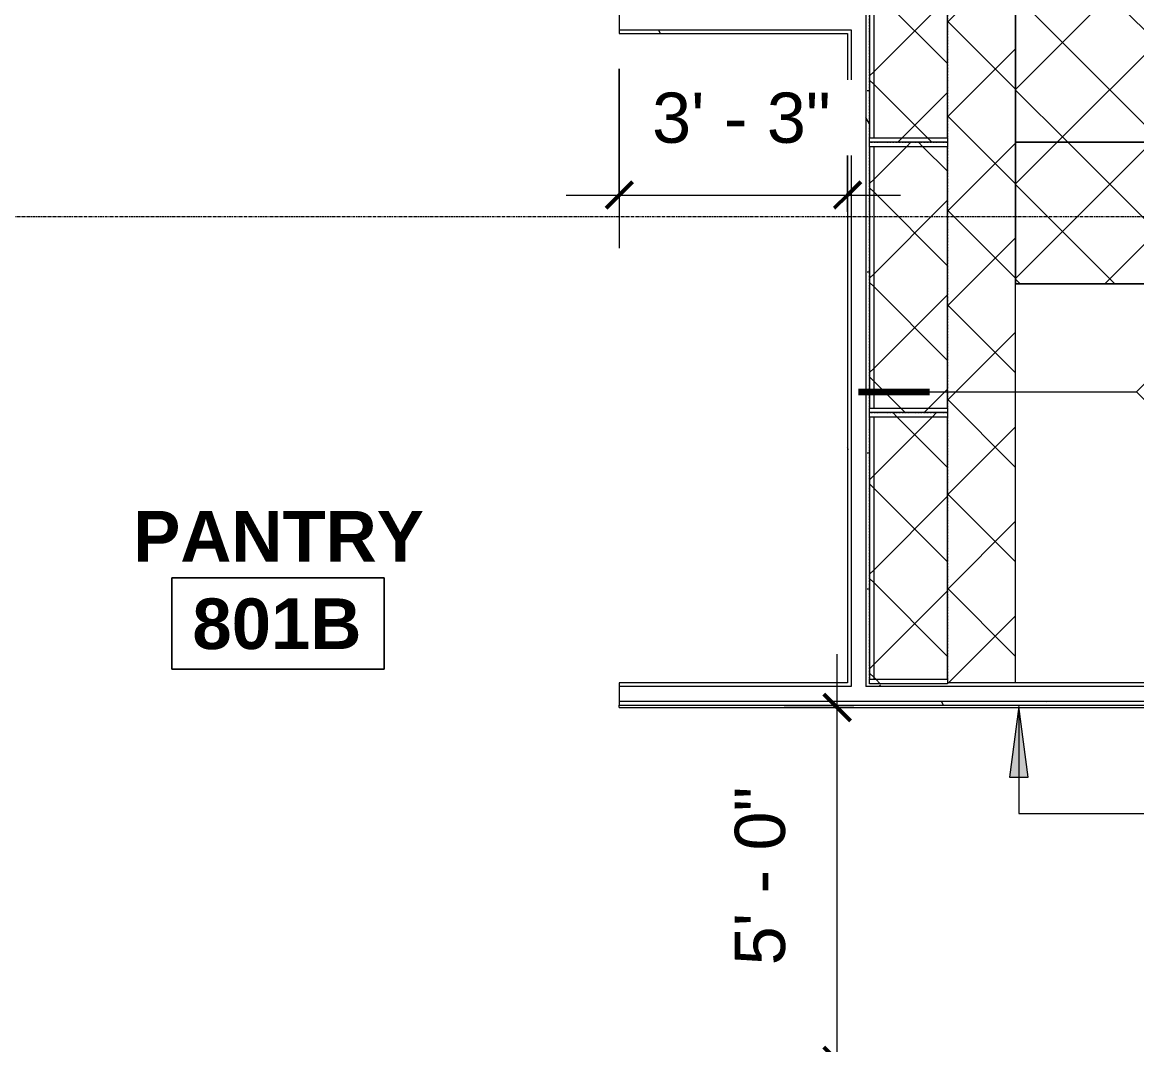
# Model space of a CAD drawing. Header units: inches. Extents: x -203 to 2905, y -968 to 768.
# Drawn here: x 1039.5 to 1228.5, y -353.7 to -180.4 of the extents above; entities that cross this region are included whole.
import ezdxf

# ---------------------------------------------------------------- set-up
doc = ezdxf.new("R2010")
doc.units = ezdxf.units.IN
doc.header["$MEASUREMENT"] = 0
doc.linetypes.add('Dash_2_', pattern=[0.25, 0.125, -0.125])
doc.linetypes.add('Grid Line 1_2_', pattern=[0.875, 0.5, -0.125, 0.125, -0.125])
for name, color, linetype, lineweight in [('A-ANNO-DIMS', 211, 'Continuous', 9), ('A-ANNO-DIMS-96', 211, 'Continuous', 9), ('A-AREA-IDEN', 2, 'Continuous', 9), ('A-WALL', 113, 'Continuous', 13), ('A-WALL-IDEN', 211, 'Continuous', 9), ('A-WALL-PATT', 111, 'Continuous', 13), ('G-ANNO-TEXT', 231, 'Continuous', 9), ('I-WALL', 2, 'Continuous', 13), ('Q-CASE', 31, 'Continuous', 13), ('Q-CASE-HDLN', 31, 'Dash_2_', 9), ('S-GRID', 1, 'Continuous', 9)]:
    doc.layers.add(name, color=color, linetype=linetype, lineweight=lineweight)
doc.styles.add('Swis721 Lt BT_1', font='swissl.ttf', dxfattribs={"height": 8.514638})
doc.styles.add('Swis721 Lt BT_B', font='', dxfattribs={"height": 8.583975})
doc.styles.get('Swis721 Lt BT_B').set_extended_font_data('Swis721 Lt BT', bold=True)
doc.dimstyles.new('OTJ_-_3_32__Linear__1_2__Tolerance', dxfattribs={"dimscale": 12, "dimtxt": 9, "dimasz": 0.375, "dimexe": 0.75, "dimexo": 0.5, "dimgap": 0.5, "dimtad": 1, "dimdec": 1, "dimrnd": 0.5, "dimzin": 3, "dimdsep": 46, "dimlunit": 4, "dimtxsty": 'Swis721 Lt BT_1', "dimblk1": 'OBLIQUE', "dimblk2": 'OBLIQUE', "dimsah": 1, "dimcen": 0.09, "dimdle": 0.75, "dimazin": 0, "dimtfac": 1, "dimtdec": 4, "dimtix": 1, "dimtmove": 0, "dimatfit": 3, "dimfxl": 1, "dimtvp": 1, "dimfrac": 2, "dimtolj": 1, "dimtzin": 0, "dimarcsym": 2})
doc.dimstyles.new('OTJ_-_3_32__Linear__1__Tolerance', dxfattribs={"dimscale": 12, "dimtxt": 9, "dimasz": 0.375, "dimexe": 0.75, "dimexo": 0.5, "dimgap": 0.5, "dimtad": 1, "dimdec": 0, "dimzin": 3, "dimdsep": 46, "dimlunit": 4, "dimtxsty": 'Swis721 Lt BT_1', "dimblk1": 'OBLIQUE', "dimblk2": 'OBLIQUE', "dimsah": 1, "dimcen": 0.09, "dimdle": 0.75, "dimazin": 0, "dimtfac": 1, "dimtdec": 4, "dimtix": 1, "dimtmove": 0, "dimatfit": 3, "dimfxl": 1, "dimtvp": 1, "dimtfill": 1, "dimfrac": 2, "dimtolj": 1, "dimtzin": 0, "dimarcsym": 2})
pattern_1 = [(0, (0, 0), (30.72, 7.68), [1.267, -21.773, 1.267, -21.773, -122.88]), (0, (0, 0), (30.72, 7.68), [-46.08, 1.267, -44.813, 1.267, -21.773, -53.76]), (0, (0, 0), (30.72, 7.68), [-115.2, 1.267, -14.093, 1.267, -37.133]), (120, (11.52, 3.84), (-22.011075, 22.7643), [1.267, -21.773, 1.267, -21.773, -122.88]), (120, (11.52, 3.84), (-22.011075, 22.7643), [-46.08, 1.267, -44.813, 1.267, -21.773, -53.76]), (120, (11.52, 3.84), (-22.011075, 22.7643), [-115.2, 1.267, -14.093, 1.267, -37.133]), (240, (15.36, 19.2), (-8.708925, -30.4443), [1.267, -21.773, 1.267, -21.773, -122.88]), (240, (15.36, 19.2), (-8.708925, -30.4443), [-46.08, 1.267, -44.813, 1.267, -21.773, -53.76]), (240, (15.36, 19.2), (-8.708925, -30.4443), [-115.2, 1.267, -14.093, 1.267, -37.133])]
pattern_2 = [(315, (202.745, 1180.809), (8.01223, 8.01223), []), (45, (202.745, 1180.809), (-8.01223, 8.01223), [])]
pattern_3 = [(315, (248.575, 1180.809), (8.01223, 8.01223), []), (45, (248.575, 1180.809), (-8.01223, 8.01223), [])]
pattern_4 = [(315, (294.526, 1180.809), (8.01223, 8.01223), []), (45, (294.526, 1180.809), (-8.01223, 8.01223), [])]
pattern_5 = [(225, (1267.921, -200.75), (8.01223, -8.01223), []), (315, (1267.921, -200.75), (8.01223, 8.01223), [])]

# ---------------------------------------------------------------- blocks, each defined once
blk = doc.blocks.new('CW Benchtop - 35_75_d x1_25_ x30_h-5466846-LEVEL 8 CONSTRUCTION PLAN')
at = {"layer": 'Q-CASE', "lineweight": 9}
h = blk.add_hatch(dxfattribs=at)
h.set_pattern_fill('FP_24', color=256, style=0, pattern_type=2)
h.set_pattern_definition([(315, (292.408, 1183.171), (8.01223, 8.01223), []), (45, (292.408, 1183.171), (-8.01223, 8.01223), [])])
h.paths.add_polyline_path([(0, -13.21), (0, -24.75), (183.32, -24.75), (183.32, -13.21), (0.63, -13.21)], flags=0)
blk.add_line((0, -24.75), (183.32, -24.75), dxfattribs=at)
blk.add_line((0, -24.75), (183.32, -24.75), dxfattribs=at)
blk = doc.blocks.new('CW Cupbd Ohead - 3_10_h x 14_d - Open - 2 Shelves-V27-LEVEL 8 CONSTRUCTION PLAN')
at = {"layer": 'Q-CASE', "lineweight": 9}
h = blk.add_hatch(dxfattribs=at)
h.set_pattern_fill('FP_26', color=256, style=0, pattern_type=2)
h.set_pattern_definition(pattern_2)
h.paths.add_polyline_path([(2, -2.36), (2, -15.57), (2.75, -15.57), (2.75, -2.36)], flags=0)
h = blk.add_hatch(dxfattribs=at)
h.set_pattern_fill('FP_26', color=256, style=0, pattern_type=2)
h.set_pattern_definition(pattern_2)
h.paths.add_polyline_path([(2.75, -3.11), (47.07, -3.11), (47.07, -2.36), (2.75, -2.36)], flags=0)
h = blk.add_hatch(dxfattribs=at)
h.set_pattern_fill('FP_26', color=256, style=0, pattern_type=2)
h.set_pattern_definition(pattern_2)
h.paths.add_polyline_path([(2.75, -3.11), (2.75, -15.57), (47.07, -15.57), (47.07, -3.11), (3.71, -3.11)], flags=0)
h = blk.add_hatch(dxfattribs=at)
h.set_pattern_fill('FP_26', color=256, style=0, pattern_type=2)
h.set_pattern_definition(pattern_2)
h.paths.add_polyline_path([(47.07, -2.36), (47.07, -15.57), (47.82, -15.57), (47.82, -2.36)], flags=0)
for p, q in [((2, -2.36), (2.75, -2.36)), ((2, -15.57), (2, -2.36)), ((2.75, -2.36), (2.75, -15.57)), ((47.07, -2.36), (2.75, -2.36)), ((2.75, -3.11), (47.07, -3.11)), ((47.07, -2.36), (47.82, -2.36)), ((47.07, -15.57), (47.07, -2.36)), ((47.82, -15.57), (47.82, -2.36)), ((2.75, -15.57), (2, -15.57)), ((2.75, -15.57), (47.07, -15.57)), ((47.82, -15.57), (47.07, -15.57))]:
    blk.add_line(p, q, dxfattribs=at)
at = {"layer": 'Q-CASE-HDLN'}
for p, q in [((2, -15.57), (2, -2.36)), ((2, -2.36), (47.82, -2.36)), ((47.82, -2.36), (47.82, -15.57)), ((47.82, -15.57), (2, -15.57))]:
    blk.add_line(p, q, dxfattribs=at)
blk = doc.blocks.new('CW Cupbd Ohead - 3_10_h x 14_d - Open - 2 Shelves-V28-LEVEL 8 CONSTRUCTION PLAN')
at = {"layer": 'Q-CASE', "lineweight": 9}
h = blk.add_hatch(dxfattribs=at)
h.set_pattern_fill('FP_27', color=256, style=0, pattern_type=2)
h.set_pattern_definition(pattern_3)
h.paths.add_polyline_path([(2, -15.57), (2.75, -15.57), (2.75, -2.36), (2, -2.36), (2, -3.11)], flags=0)
h = blk.add_hatch(dxfattribs=at)
h.set_pattern_fill('FP_27', color=256, style=0, pattern_type=2)
h.set_pattern_definition(pattern_3)
h.paths.add_polyline_path([(2.75, -3.11), (47.07, -3.11), (47.07, -2.36), (2.75, -2.36)], flags=0)
h = blk.add_hatch(dxfattribs=at)
h.set_pattern_fill('FP_27', color=256, style=0, pattern_type=2)
h.set_pattern_definition(pattern_3)
h.paths.add_polyline_path([(2.75, -15.57), (47.07, -15.57), (47.07, -3.11), (2.75, -3.11)], flags=0)
h = blk.add_hatch(dxfattribs=at)
h.set_pattern_fill('FP_27', color=256, style=0, pattern_type=2)
h.set_pattern_definition(pattern_3)
h.paths.add_polyline_path([(47.07, -3.11), (47.07, -15.57), (47.82, -15.57), (47.82, -2.36), (47.07, -2.36)], flags=0)
for p, q in [((2, -2.36), (2.75, -2.36)), ((2, -15.57), (2, -2.36)), ((2.75, -2.36), (2.75, -15.57)), ((47.07, -2.36), (2.75, -2.36)), ((2.75, -3.11), (47.07, -3.11)), ((47.07, -2.36), (47.82, -2.36)), ((47.07, -15.57), (47.07, -2.36)), ((47.82, -15.57), (47.82, -2.36)), ((2.75, -15.57), (2, -15.57)), ((2.75, -15.57), (47.07, -15.57)), ((47.82, -15.57), (47.07, -15.57))]:
    blk.add_line(p, q, dxfattribs=at)
at = {"layer": 'Q-CASE-HDLN'}
for p, q in [((2, -15.57), (2, -2.36)), ((2, -2.36), (47.82, -2.36)), ((47.82, -2.36), (47.82, -15.57)), ((47.82, -15.57), (2, -15.57))]:
    blk.add_line(p, q, dxfattribs=at)
blk = doc.blocks.new('CW Cupbd Ohead - 3_10_h x 14_d - Open - 2 Shelves-5378323-LEVEL 8 CONSTRUCTION PLAN')
at = {"layer": 'Q-CASE', "lineweight": 9}
h = blk.add_hatch(dxfattribs=at)
h.set_pattern_fill('FP_28', color=256, style=0, pattern_type=2)
h.set_pattern_definition(pattern_4)
h.paths.add_polyline_path([(2, -15.57), (2.75, -15.57), (2.75, -2.36), (2, -2.36)], flags=0)
h = blk.add_hatch(dxfattribs=at)
h.set_pattern_fill('FP_28', color=256, style=0, pattern_type=2)
h.set_pattern_definition(pattern_4)
h.paths.add_polyline_path([(2.75, -2.99), (2.75, -3.11), (47.2, -3.11), (47.2, -2.36), (2.75, -2.36)], flags=0)
h = blk.add_hatch(dxfattribs=at)
h.set_pattern_fill('FP_28', color=256, style=0, pattern_type=2)
h.set_pattern_definition(pattern_4)
h.paths.add_polyline_path([(2.75, -3.11), (2.75, -15.57), (47.2, -15.57), (47.2, -3.11), (40.11, -3.11)], flags=0)
h = blk.add_hatch(dxfattribs=at)
h.set_pattern_fill('FP_28', color=256, style=0, pattern_type=2)
h.set_pattern_definition(pattern_4)
h.paths.add_polyline_path([(47.2, -15.57), (47.95, -15.57), (47.95, -2.36), (47.2, -2.36), (47.2, -3.11)], flags=0)
for p, q in [((2, -2.36), (2.75, -2.36)), ((2, -15.57), (2, -2.36)), ((2.75, -2.36), (2.75, -15.57)), ((47.2, -2.36), (2.75, -2.36)), ((2.75, -3.11), (47.2, -3.11)), ((47.2, -2.36), (47.95, -2.36)), ((47.2, -15.57), (47.2, -2.36)), ((47.95, -15.57), (47.95, -2.36)), ((2.75, -15.57), (2, -15.57)), ((2.75, -15.57), (47.2, -15.57)), ((47.95, -15.57), (47.2, -15.57))]:
    blk.add_line(p, q, dxfattribs=at)
at = {"layer": 'Q-CASE-HDLN'}
for p, q in [((2, -15.57), (2, -2.36)), ((2, -2.36), (47.95, -2.36)), ((47.95, -2.36), (47.95, -15.57)), ((47.95, -15.57), (2, -15.57))]:
    blk.add_line(p, q, dxfattribs=at)
blk = doc.blocks.new('CW Benchtop - 2_ depth-5566828-LEVEL 8 CONSTRUCTION PLAN')
at = {"layer": 'Q-CASE', "lineweight": 9}
h = blk.add_hatch(dxfattribs=at)
h.set_pattern_fill('FP_30', color=256, style=0, pattern_type=2)
h.set_pattern_definition(pattern_5)
h.paths.add_polyline_path([(0, 0), (0, -24), (60, -24), (60, 0)], flags=0)
for p, q in [((60, 0), (0, 0)), ((0, 0), (0, -24)), ((60, 0), (0, 0)), ((0, 0), (0, -24)), ((60, -24), (60, 0)), ((60, -24), (60, 0)), ((0, -24), (60, -24)), ((0, -24), (60, -24))]:
    blk.add_line(p, q, dxfattribs=at)
blk = doc.blocks.new('CW Benchtop - 2_ depth-5566830-LEVEL 8 CONSTRUCTION PLAN')
at = {"layer": 'Q-CASE', "lineweight": 9}
h = blk.add_hatch(dxfattribs=at)
h.set_pattern_fill('FP_30', color=256, style=0, pattern_type=2)
h.set_pattern_definition(pattern_5)
h.paths.add_polyline_path([(0, 24), (0, 0), (60, 0), (60, 24)], flags=0)
for p, q in [((0, 24), (60, 24)), ((0, 0), (0, 24)), ((60, 24), (0, 24)), ((0, 24), (0, 0)), ((60, 24), (60, 0)), ((60, 0), (60, 24)), ((60, 0), (0, 0)), ((0, 0), (60, 0))]:
    blk.add_line(p, q, dxfattribs=at)
blk = doc.blocks.new('Room Tag - Room Name and Number-3379422-LEVEL 8 CONSTRUCTION PLAN')
at = {"layer": 'A-AREA-IDEN'}
for p, q in [((-0.1881, -0.1636), (-0.1881, -0.0018)), ((-0.1881, -0.0018), (0.1869, -0.0018)), ((0.1869, -0.0018), (-0.1881, -0.0018)), ((-0.1881, -0.0018), (-0.1881, -0.1636)), ((0.1869, -0.0018), (0.1869, -0.1636)), ((0.1869, -0.1636), (0.1869, -0.0018)), ((0.1869, -0.1636), (-0.1881, -0.1636)), ((-0.1881, -0.1636), (0.1869, -0.1636))]:
    blk.add_line(p, q, dxfattribs=at)
blk = doc.blocks.new('DIMBLOCK2-LEVEL 8 CONSTRUCTION PLAN')
at = {"layer": 'A-ANNO-DIMS-96'}
for p, q in [((1177.68, -356.41), (1177.68, -287.55)), ((1180.49, -296.55), (1168.68, -296.55)), ((1177.68, -296.55), (1180.49, -296.55)), ((1186.86, -356.41), (1168.68, -356.41)), ((1177.68, -356.41), (1186.86, -356.41))]:
    blk.add_line(p, q, dxfattribs=at)
at = {"layer": 'A-ANNO-DIMS-96', "lineweight": 50}
for p, q in [((1177.68, -296.55), (1175.43, -294.3)), ((1177.68, -296.55), (1179.93, -298.8)), ((1177.68, -356.41), (1175.43, -354.16)), ((1177.68, -356.41), (1179.93, -358.66))]:
    blk.add_line(p, q, dxfattribs=at)
at = {"layer": 'A-ANNO-DIMS-96', "color": 0, "insert": (1160.31, -340.27), "char_height": 8.515, "width": 33.0857, "attachment_point": 1, "rotation": 90, "line_spacing_factor": 1.00667, "style": 'Swis721 Lt BT_1'}
blk.add_mtext('5\' - 0"', dxfattribs=at)
blk = doc.blocks.new('_Oblique')
at = {"color": 0, "linetype": 'ByBlock', "lineweight": -2}
blk.add_line((-0.5, -0.5), (0.5, 0.5), dxfattribs=at)
blk = doc.blocks.new('DIMBLOCK3-LEVEL 8 CONSTRUCTION PLAN')
at = {"layer": 'A-ANNO-DIMS-96'}
for p, q in [((1140.73, -188.28), (1140.73, -218.69)), ((1140.73, -209.69), (1140.73, -188.28)), ((1179.42, -212.51), (1179.42, -200.69)), ((1131.73, -209.69), (1188.42, -209.69)), ((1179.42, -209.69), (1179.42, -212.51))]:
    blk.add_line(p, q, dxfattribs=at)
at = {"layer": 'A-ANNO-DIMS-96', "lineweight": 50}
for p, q in [((1140.73, -209.69), (1142.98, -207.44)), ((1179.42, -209.69), (1181.67, -207.44)), ((1140.73, -209.69), (1138.48, -211.94)), ((1179.42, -209.69), (1177.17, -211.94))]:
    blk.add_line(p, q, dxfattribs=at)
at = {"layer": 'A-ANNO-DIMS-96', "color": 0, "insert": (1146.29, -192.32), "char_height": 8.515, "width": 33.0857, "attachment_point": 1, "line_spacing_factor": 1.00667, "style": 'Swis721 Lt BT_1', "bg_fill": 3, "box_fill_scale": 1.25, "bg_fill_color": 0, "bg_fill_transparency": 0}
blk.add_mtext('3\' - 3"', dxfattribs=at)
blk = doc.blocks.new('Wall Tag - 1_4_-62626-LEVEL 8 CONSTRUCTION PLAN')
at = {"layer": 'A-WALL-IDEN'}
for p, q in [((-0.125, 0), (0, 0.125)), ((0, 0.125), (0.125, 0)), ((-0.125, 0), (0, -0.125)), ((0, -0.125), (0.125, 0))]:
    blk.add_line(p, q, dxfattribs=at)

msp = doc.modelspace()

# ---------------------------------------------------------------- hatches: boundary and pattern name
at = {"layer": 'A-WALL-PATT', "lineweight": 9}
h = msp.add_hatch(dxfattribs=at)
h.set_pattern_fill('FP_1', color=256, style=0, pattern_type=2)
h.set_pattern_definition(pattern_1)
h.paths.add_polyline_path([(1183.17, -181.66), (1183.17, -108.47), (1182.55, -108.47), (1182.55, -181.66)], flags=0)
h.paths.add_polyline_path([(1183.17, -105.97), (1183.17, -3.09), (1182.55, -3.09), (1182.55, -105.97), (1182.64, -105.97)], flags=0)
h = msp.add_hatch(dxfattribs=at)
h.set_pattern_fill('FP_1', color=256, style=0, pattern_type=2)
h.set_pattern_definition(pattern_1)
h.paths.add_polyline_path([(1179.42, -182.28), (1180.05, -182.28), (1180.05, -181.66), (1140.73, -181.66), (1140.73, -182.28), (1171.3, -182.28)], flags=0)
h.paths.add_polyline_path([(1182.55, -182.28), (1183.17, -182.28), (1183.17, -181.66), (1182.55, -181.66)], flags=0)
h = msp.add_hatch(dxfattribs=at)
h.set_pattern_fill('FP_1', color=256, style=0, pattern_type=2)
h.set_pattern_definition(pattern_1)
h.paths.add_polyline_path([(1179.42, -292.41), (1180.05, -292.41), (1180.05, -182.28), (1179.42, -182.28), (1179.42, -254.42)], flags=0)
h = msp.add_hatch(dxfattribs=at)
h.set_pattern_fill('FP_1', color=256, style=0, pattern_type=2)
h.set_pattern_definition(pattern_1)
h.paths.add_polyline_path([(1183.17, -292.41), (1183.17, -182.28), (1182.55, -182.28), (1182.55, -292.41)], flags=0)
h = msp.add_hatch(dxfattribs=at)
h.set_pattern_fill('FP_1', color=256, style=0, pattern_type=2)
h.set_pattern_definition(pattern_1)
h.paths.add_polyline_path([(1290.48, -293.03), (1290.48, -292.41), (1196.38, -292.41), (1196.38, -292.53), (1183.17, -292.53), (1183.17, -292.41), (1182.55, -292.41), (1182.55, -293.03), (1281.34, -293.03)], flags=0)
h.paths.add_polyline_path([(1140.73, -293.03), (1180.05, -293.03), (1180.05, -292.41), (1140.73, -292.41)], flags=0)
h = msp.add_hatch(dxfattribs=at)
h.set_pattern_fill('FP_1', color=256, style=0, pattern_type=2)
h.set_pattern_definition(pattern_1)
h.paths.add_polyline_path([(1289.86, -296.16), (1290.48, -296.16), (1290.48, -295.53), (1140.73, -295.53), (1140.73, -296.16), (1281.34, -296.16)], flags=0)
h.paths.add_polyline_path([(1293.61, -296.16), (1293.61, -295.53), (1292.98, -295.53), (1292.98, -296.16)], flags=0)
at = {"layer": 'G-ANNO-TEXT'}
msp.add_hatch(color=7, dxfattribs=at).paths.add_polyline_path([(1208.47, -296.37), (1206.89, -308.37), (1210.05, -308.37)], flags=0)

# ---------------------------------------------------------------- linework, layer by layer
at = {"layer": 'A-WALL'}
for p, q in [((1182.55, -108.47), (1182.55, -293.03)), ((1140.73, -181.66), (1180.05, -181.66)), ((1180.05, -181.66), (1180.05, -293.03)), ((1180.05, -293.03), (1140.73, -293.03)), ((1290.48, -293.03), (1182.55, -293.03)), ((1290.48, -295.53), (1140.73, -295.53))]:
    msp.add_line(p, q, dxfattribs=at)
at = {"layer": 'A-WALL', "lineweight": 9}
for q in [(1140.73, -296.16), (1289.86, -296.55)]:
    msp.add_line((1140.73, -296.55), q, dxfattribs=at)
at = {"layer": 'A-WALL-IDEN', "lineweight": 90}
msp.add_line((1181.3, -243.06), (1193.3, -243.06), dxfattribs=at)
at = {"layer": 'A-WALL-IDEN'}
msp.add_line((1181.3, -243.06), (1228.43, -243.06), dxfattribs=at)
at = {"layer": 'G-ANNO-TEXT', "color": 7}
for p, q in [((1208.47, -296.37), (1206.89, -308.37)), ((1210.05, -308.37), (1208.47, -296.37)), ((1208.47, -296.37), (1208.47, -314.56)), ((1206.89, -308.37), (1210.05, -308.37)), ((1208.47, -314.56), (1237.33, -314.56))]:
    msp.add_line(p, q, dxfattribs=at)
at = {"layer": 'I-WALL'}
for p, q in [((1140.73, -178.53), (1140.73, -182.28)), ((1140.73, -182.28), (1179.42, -182.28)), ((1179.42, -182.28), (1179.42, -292.41)), ((1179.42, -292.41), (1140.73, -292.41)), ((1140.73, -292.41), (1140.73, -296.16)), ((1289.86, -292.41), (1196.38, -292.41)), ((1140.73, -296.16), (1289.86, -296.16))]:
    msp.add_line(p, q, dxfattribs=at)
at = {"layer": 'S-GRID', "linetype": 'Grid Line 1_2_'}
msp.add_line((-203.03, -213.31), (2046, -213.31), dxfattribs=at)

# ---------------------------------------------------------------- block references
at = {"layer": 'A-AREA-IDEN', "xscale": 95.99999999999994, "yscale": 95.99999999999994, "zscale": 95.99999999999994}
msp.add_blockref('Room Tag - Room Name and Number-3379422-LEVEL 8 CONSTRUCTION PLAN', (1082.94, -274.39), dxfattribs=at)
at = {"layer": 'A-WALL-IDEN', "xscale": 95.99999999999994, "yscale": 95.99999999999994, "zscale": 95.99999999999994}
msp.add_blockref('Wall Tag - 1_4_-62626-LEVEL 8 CONSTRUCTION PLAN', (1240.43, -243.06), dxfattribs=at)
at = {"layer": 'Q-CASE', "lineweight": 9}
for name, p, rotation in [('CW Benchtop - 35_75_d x1_25_ x30_h-5466846-LEVEL 8 CONSTRUCTION PLAN', (1183.17, -292.41), 89.9999999999999), ('CW Cupbd Ohead - 3_10_h x 14_d - Open - 2 Shelves-V27-LEVEL 8 CONSTRUCTION PLAN', (1180.81, -202.75), 89.9999999999998), ('CW Benchtop - 2_ depth-5566828-LEVEL 8 CONSTRUCTION PLAN', (1267.92, -200.75), 180), ('CW Cupbd Ohead - 3_10_h x 14_d - Open - 2 Shelves-V28-LEVEL 8 CONSTRUCTION PLAN', (1180.81, -248.57), 89.9999999999998), ('CW Benchtop - 2_ depth-5566830-LEVEL 8 CONSTRUCTION PLAN', (1267.92, -200.75), 180), ('CW Cupbd Ohead - 3_10_h x 14_d - Open - 2 Shelves-5378323-LEVEL 8 CONSTRUCTION PLAN', (1180.81, -294.53), 89.9999999999998)]:
    msp.add_blockref(name, p, dxfattribs=dict(at, rotation=rotation))

# ---------------------------------------------------------------- texts
at = {"layer": 'A-AREA-IDEN', "char_height": 8.584, "attachment_point": 2, "line_spacing_factor": 0.998538, "style": 'Swis721 Lt BT_B'}
for s, insert, width in [('PANTRY', (1082.95, -263.25), 52.812), ('801B', (1082.67, -278.08), 32.184)]:
    msp.add_mtext(s, dxfattribs=dict(at, insert=insert, width=width))

# ---------------------------------------------------------------- dimensions: what is measured, and where the dimension line sits
at = {"layer": 'A-ANNO-DIMS'}
dim = msp.add_linear_dim(base=(1177.68, -296.55), p1=(1192.86, -356.41), p2=(1174.49, -296.55), angle=90, dimstyle='OTJ_-_3_32__Linear__1_2__Tolerance', override={"dimpost": '<>', "dimfxl": 62.608911}, dxfattribs=at)
dim.commit()
dim.dimension.update_dxf_attribs({"geometry": 'DIMBLOCK2-LEVEL 8 CONSTRUCTION PLAN', "text_midpoint": (1167.3, -326.48)})

# ---------------------------------------------------------------- next in the draw order: dimensions: what is measured, and where the dimension line sits
dim = msp.add_linear_dim(base=(1179.42, -209.69), p1=(1140.73, -182.28), p2=(1179.42, -206.51), dimstyle='OTJ_-_3_32__Linear__1__Tolerance', override={"dimpost": '<>', "dimfxl": 45.647556}, dxfattribs=at)
dim.commit()
dim.dimension.update_dxf_attribs({"geometry": 'DIMBLOCK3-LEVEL 8 CONSTRUCTION PLAN', "text_midpoint": (1160.08, -199.31)})

doc.saveas('drawing.dxf')
